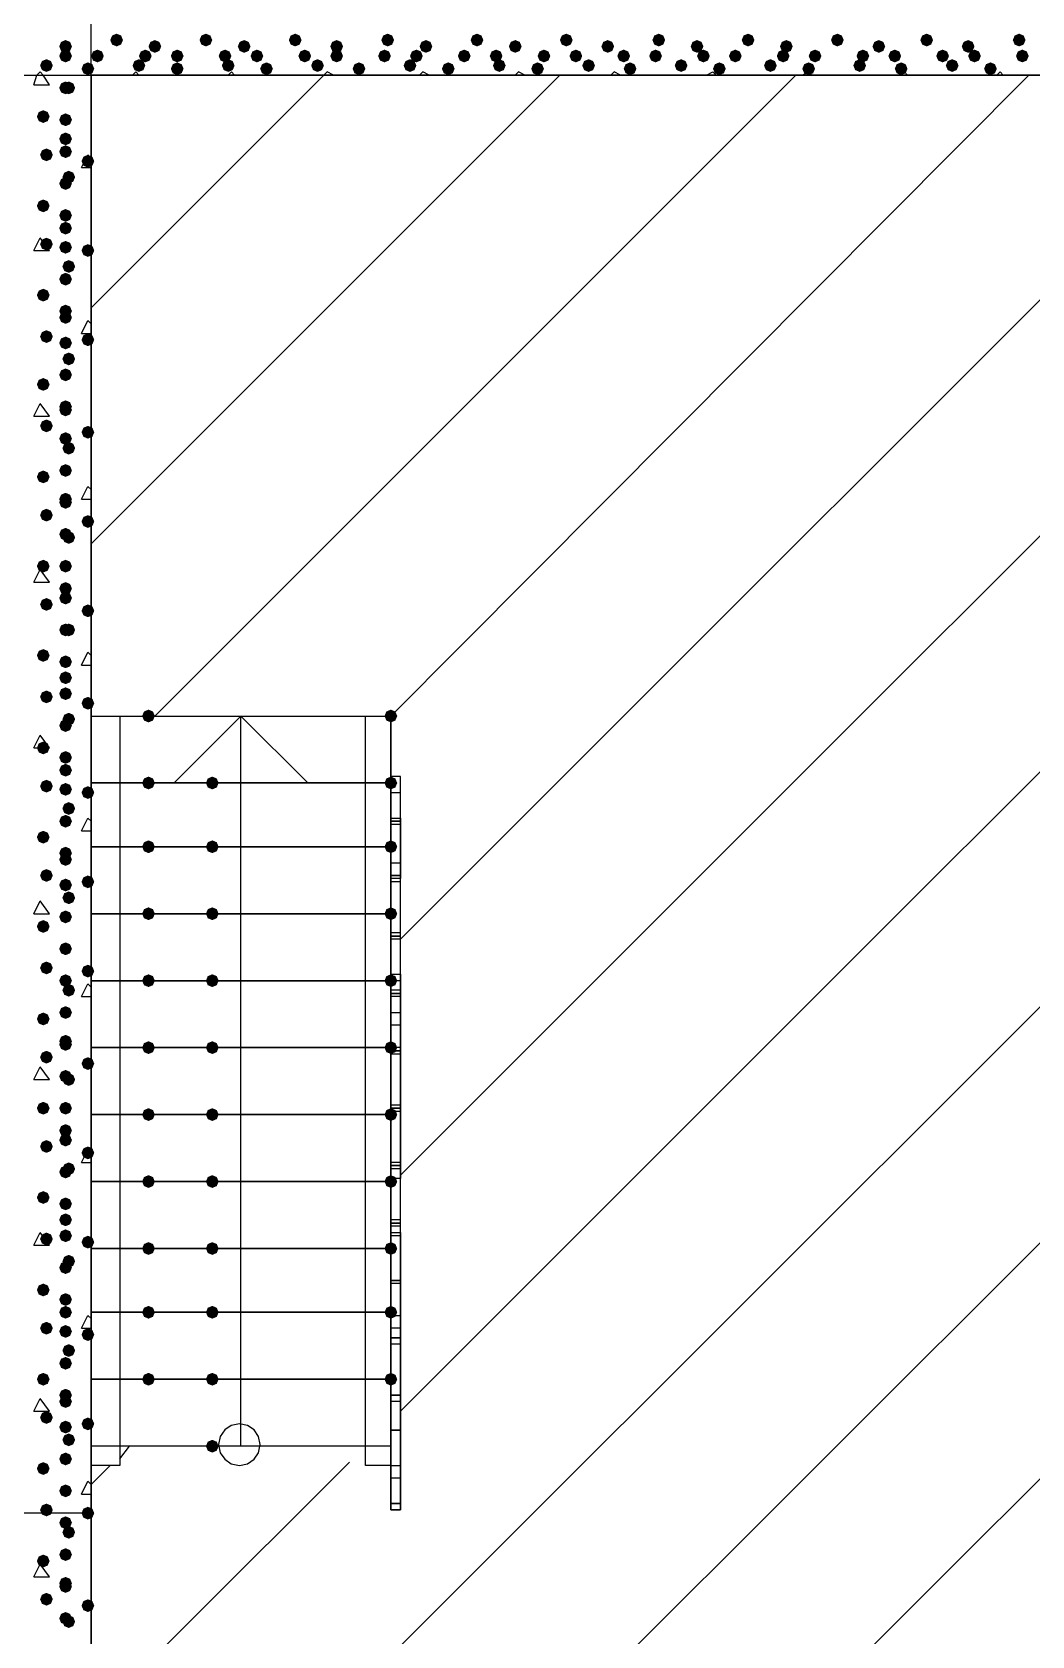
# Model space of a CAD drawing. Header units: millimetres. Extents: x 0 to 420, y 0 to 297.
# Drawn here: x 195.18 to 208.45, y 199.62 to 220.92 of the extents above; entities that cross this region are included whole.
import ezdxf

# ---------------------------------------------------------------- set-up
doc = ezdxf.new("R2010")
doc.units = ezdxf.units.MM
doc.layers.get('0').update_dxf_attribs({"linetype": 'CONTINUOUS'})

msp = doc.modelspace()

# ---------------------------------------------------------------- hatches: boundary and pattern name
at = {"true_color": 0x000008}
for points in [[(196.384333, 220.810667), (196.359463, 220.750871), (196.299667, 220.726), (196.239871, 220.750871), (196.215, 220.810667), (196.239871, 220.870462), (196.299667, 220.895333), (196.359462, 220.870463)], [(197.569667, 220.810667), (197.544796, 220.750871), (197.485, 220.726), (197.425204, 220.750871), (197.400333, 220.810667), (197.425204, 220.870462), (197.485, 220.895333), (197.544796, 220.870463)], [(198.755, 220.810667), (198.730129, 220.750871), (198.670333, 220.726), (198.610538, 220.750871), (198.585667, 220.810667), (198.610537, 220.870462), (198.670333, 220.895333), (198.730129, 220.870463)], [(199.982667, 220.810667), (199.957796, 220.750871), (199.898, 220.726), (199.838204, 220.750871), (199.813333, 220.810667), (199.838204, 220.870462), (199.898, 220.895333), (199.957796, 220.870463)], [(201.168, 220.810667), (201.143129, 220.750871), (201.083333, 220.726), (201.023538, 220.750871), (200.998667, 220.810667), (201.023537, 220.870462), (201.083333, 220.895333), (201.143129, 220.870463)], [(202.353333, 220.810667), (202.328463, 220.750871), (202.268667, 220.726), (202.208871, 220.750871), (202.184, 220.810667), (202.208871, 220.870462), (202.268667, 220.895333), (202.328462, 220.870463)], [(203.581, 220.810667), (203.556129, 220.750871), (203.496333, 220.726), (203.436538, 220.750871), (203.411667, 220.810667), (203.436537, 220.870462), (203.496333, 220.895333), (203.556129, 220.870463)], [(204.766333, 220.810667), (204.741462, 220.750871), (204.681667, 220.726), (204.621871, 220.750871), (204.597, 220.810667), (204.621871, 220.870462), (204.681667, 220.895333), (204.741462, 220.870463)], [(205.951667, 220.810667), (205.926796, 220.750871), (205.867, 220.726), (205.807204, 220.750871), (205.782333, 220.810667), (205.807204, 220.870462), (205.867, 220.895333), (205.926796, 220.870463)], [(207.137, 220.810667), (207.112129, 220.750871), (207.052333, 220.726), (206.992538, 220.750871), (206.967667, 220.810667), (206.992537, 220.870462), (207.052333, 220.895333), (207.112129, 220.870463)], [(208.364667, 220.810667), (208.339796, 220.750871), (208.28, 220.726), (208.220204, 220.750871), (208.195333, 220.810667), (208.220204, 220.870462), (208.28, 220.895333), (208.339796, 220.870463)], [(196.130333, 220.599), (196.105462, 220.539204), (196.045667, 220.514333), (195.985871, 220.539204), (195.961, 220.599), (195.985871, 220.658796), (196.045667, 220.683667), (196.105462, 220.658796)], [(196.765333, 220.599), (196.740462, 220.539204), (196.680667, 220.514333), (196.620871, 220.539204), (196.596, 220.599), (196.620871, 220.658796), (196.680667, 220.683667), (196.740462, 220.658796)], [(196.892333, 220.726), (196.867462, 220.666204), (196.807667, 220.641333), (196.747871, 220.666204), (196.723, 220.726), (196.747871, 220.785796), (196.807667, 220.810667), (196.867462, 220.785796)], [(197.188667, 220.599), (197.163796, 220.539204), (197.104, 220.514333), (197.044204, 220.539204), (197.019333, 220.599), (197.044204, 220.658796), (197.104, 220.683667), (197.163796, 220.658796)], [(197.823667, 220.599), (197.798796, 220.539204), (197.739, 220.514333), (197.679204, 220.539204), (197.654333, 220.599), (197.679204, 220.658796), (197.739, 220.683667), (197.798796, 220.658796)], [(198.077667, 220.726), (198.052796, 220.666204), (197.993, 220.641333), (197.933204, 220.666204), (197.908333, 220.726), (197.933204, 220.785796), (197.993, 220.810667), (198.052796, 220.785796)], [(198.247, 220.599), (198.222129, 220.539204), (198.162333, 220.514333), (198.102537, 220.539204), (198.077667, 220.599), (198.102537, 220.658796), (198.162333, 220.683667), (198.222129, 220.658796)], [(198.882, 220.599), (198.857129, 220.539204), (198.797333, 220.514333), (198.737537, 220.539204), (198.712667, 220.599), (198.737537, 220.658796), (198.797333, 220.683667), (198.857129, 220.658796)], [(199.305333, 220.726), (199.280462, 220.666204), (199.220667, 220.641333), (199.160871, 220.666204), (199.136, 220.726), (199.160871, 220.785796), (199.220667, 220.810667), (199.280462, 220.785796)], [(199.305333, 220.599), (199.280462, 220.539204), (199.220667, 220.514333), (199.160871, 220.539204), (199.136, 220.599), (199.160871, 220.658796), (199.220667, 220.683667), (199.280462, 220.658796)], [(199.940333, 220.599), (199.915462, 220.539204), (199.855667, 220.514333), (199.795871, 220.539204), (199.771, 220.599), (199.795871, 220.658796), (199.855667, 220.683667), (199.915462, 220.658796)], [(200.363667, 220.599), (200.338796, 220.539204), (200.279, 220.514333), (200.219204, 220.539204), (200.194333, 220.599), (200.219204, 220.658796), (200.279, 220.683667), (200.338796, 220.658796)], [(200.490667, 220.726), (200.465796, 220.666204), (200.406, 220.641333), (200.346204, 220.666204), (200.321333, 220.726), (200.346204, 220.785796), (200.406, 220.810667), (200.465796, 220.785796)], [(200.998667, 220.599), (200.973796, 220.539204), (200.914, 220.514333), (200.854204, 220.539204), (200.829333, 220.599), (200.854204, 220.658796), (200.914, 220.683667), (200.973796, 220.658796)], [(201.422, 220.599), (201.397129, 220.539204), (201.337333, 220.514333), (201.277537, 220.539204), (201.252667, 220.599), (201.277537, 220.658796), (201.337333, 220.683667), (201.397129, 220.658796)], [(201.676, 220.726), (201.651129, 220.666204), (201.591333, 220.641333), (201.531538, 220.666204), (201.506667, 220.726), (201.531537, 220.785796), (201.591333, 220.810667), (201.651129, 220.785796)], [(202.057, 220.599), (202.032129, 220.539204), (201.972333, 220.514333), (201.912537, 220.539204), (201.887667, 220.599), (201.912537, 220.658796), (201.972333, 220.683667), (202.032129, 220.658796)], [(202.480333, 220.599), (202.455462, 220.539204), (202.395667, 220.514333), (202.335871, 220.539204), (202.311, 220.599), (202.335871, 220.658796), (202.395667, 220.683667), (202.455462, 220.658796)], [(202.903667, 220.726), (202.878796, 220.666204), (202.819, 220.641333), (202.759204, 220.666204), (202.734333, 220.726), (202.759204, 220.785796), (202.819, 220.810667), (202.878796, 220.785796)], [(203.115333, 220.599), (203.090462, 220.539204), (203.030667, 220.514333), (202.970871, 220.539204), (202.946, 220.599), (202.970871, 220.658796), (203.030667, 220.683667), (203.090462, 220.658796)], [(203.538667, 220.599), (203.513796, 220.539204), (203.454, 220.514333), (203.394204, 220.539204), (203.369333, 220.599), (203.394204, 220.658796), (203.454, 220.683667), (203.513796, 220.658796)], [(204.089, 220.726), (204.064129, 220.666204), (204.004333, 220.641333), (203.944538, 220.666204), (203.919667, 220.726), (203.944537, 220.785796), (204.004333, 220.810667), (204.064129, 220.785796)], [(204.173667, 220.599), (204.148796, 220.539204), (204.089, 220.514333), (204.029204, 220.539204), (204.004333, 220.599), (204.029204, 220.658796), (204.089, 220.683667), (204.148796, 220.658796)], [(204.597, 220.599), (204.572129, 220.539204), (204.512333, 220.514333), (204.452538, 220.539204), (204.427667, 220.599), (204.452537, 220.658796), (204.512333, 220.683667), (204.572129, 220.658796)], [(205.232, 220.599), (205.207129, 220.539204), (205.147333, 220.514333), (205.087538, 220.539204), (205.062667, 220.599), (205.087537, 220.658796), (205.147333, 220.683667), (205.207129, 220.658796)], [(205.274333, 220.726), (205.249462, 220.666204), (205.189667, 220.641333), (205.129871, 220.666204), (205.105, 220.726), (205.129871, 220.785796), (205.189667, 220.810667), (205.249462, 220.785796)], [(205.655333, 220.599), (205.630462, 220.539204), (205.570667, 220.514333), (205.510871, 220.539204), (205.486, 220.599), (205.510871, 220.658796), (205.570667, 220.683667), (205.630462, 220.658796)], [(206.290333, 220.599), (206.265462, 220.539204), (206.205667, 220.514333), (206.145871, 220.539204), (206.121, 220.599), (206.145871, 220.658796), (206.205667, 220.683667), (206.265462, 220.658796)], [(206.502, 220.726), (206.477129, 220.666204), (206.417333, 220.641333), (206.357537, 220.666204), (206.332667, 220.726), (206.357537, 220.785796), (206.417333, 220.810667), (206.477129, 220.785796)], [(206.713667, 220.599), (206.688796, 220.539204), (206.629, 220.514333), (206.569204, 220.539204), (206.544333, 220.599), (206.569204, 220.658796), (206.629, 220.683667), (206.688796, 220.658796)], [(207.348667, 220.599), (207.323796, 220.539204), (207.264, 220.514333), (207.204204, 220.539204), (207.179333, 220.599), (207.204204, 220.658796), (207.264, 220.683667), (207.323796, 220.658796)], [(207.687333, 220.726), (207.662463, 220.666204), (207.602667, 220.641333), (207.542871, 220.666204), (207.518, 220.726), (207.542871, 220.785796), (207.602667, 220.810667), (207.662462, 220.785796)], [(207.772, 220.599), (207.747129, 220.539204), (207.687333, 220.514333), (207.627537, 220.539204), (207.602667, 220.599), (207.627537, 220.658796), (207.687333, 220.683667), (207.747129, 220.658796)], [(208.407, 220.599), (208.382129, 220.539204), (208.322333, 220.514333), (208.262538, 220.539204), (208.237667, 220.599), (208.262537, 220.658796), (208.322333, 220.683667), (208.382129, 220.658796)], [(196.680667, 220.472), (196.655796, 220.412204), (196.596, 220.387333), (196.536204, 220.412204), (196.511333, 220.472), (196.536204, 220.531796), (196.596, 220.556667), (196.655796, 220.531796)], [(197.188667, 220.429667), (197.163796, 220.369871), (197.104, 220.345), (197.044204, 220.369871), (197.019333, 220.429667), (197.044204, 220.489462), (197.104, 220.514333), (197.163796, 220.489463)], [(197.866, 220.472), (197.841129, 220.412204), (197.781333, 220.387333), (197.721538, 220.412204), (197.696667, 220.472), (197.721537, 220.531796), (197.781333, 220.556667), (197.841129, 220.531796)], [(198.374, 220.429667), (198.349129, 220.369871), (198.289333, 220.345), (198.229537, 220.369871), (198.204667, 220.429667), (198.229537, 220.489462), (198.289333, 220.514333), (198.349129, 220.489463)], [(199.051333, 220.472), (199.026462, 220.412204), (198.966667, 220.387333), (198.906871, 220.412204), (198.882, 220.472), (198.906871, 220.531796), (198.966667, 220.556667), (199.026462, 220.531796)], [(199.601667, 220.429667), (199.576796, 220.369871), (199.517, 220.345), (199.457204, 220.369871), (199.432333, 220.429667), (199.457204, 220.489462), (199.517, 220.514333), (199.576796, 220.489463)], [(200.279, 220.472), (200.254129, 220.412204), (200.194333, 220.387333), (200.134538, 220.412204), (200.109667, 220.472), (200.134537, 220.531796), (200.194333, 220.556667), (200.254129, 220.531796)], [(200.787, 220.429667), (200.762129, 220.369871), (200.702333, 220.345), (200.642538, 220.369871), (200.617667, 220.429667), (200.642537, 220.489462), (200.702333, 220.514333), (200.762129, 220.489463)], [(201.464333, 220.472), (201.439462, 220.412204), (201.379667, 220.387333), (201.319871, 220.412204), (201.295, 220.472), (201.319871, 220.531796), (201.379667, 220.556667), (201.439462, 220.531796)], [(201.972333, 220.429667), (201.947462, 220.369871), (201.887667, 220.345), (201.827871, 220.369871), (201.803, 220.429667), (201.827871, 220.489462), (201.887667, 220.514333), (201.947462, 220.489463)], [(202.649667, 220.472), (202.624796, 220.412204), (202.565, 220.387333), (202.505204, 220.412204), (202.480333, 220.472), (202.505204, 220.531796), (202.565, 220.556667), (202.624796, 220.531796)], [(203.2, 220.429667), (203.175129, 220.369871), (203.115333, 220.345), (203.055538, 220.369871), (203.030667, 220.429667), (203.055537, 220.489462), (203.115333, 220.514333), (203.175129, 220.489463)], [(203.877333, 220.472), (203.852463, 220.412204), (203.792667, 220.387333), (203.732871, 220.412204), (203.708, 220.472), (203.732871, 220.531796), (203.792667, 220.556667), (203.852462, 220.531796)], [(204.385333, 220.429667), (204.360462, 220.369871), (204.300667, 220.345), (204.240871, 220.369871), (204.216, 220.429667), (204.240871, 220.489462), (204.300667, 220.514333), (204.360462, 220.489463)], [(205.062667, 220.472), (205.037796, 220.412204), (204.978, 220.387333), (204.918204, 220.412204), (204.893333, 220.472), (204.918204, 220.531796), (204.978, 220.556667), (205.037796, 220.531796)], [(205.570667, 220.429667), (205.545796, 220.369871), (205.486, 220.345), (205.426204, 220.369871), (205.401333, 220.429667), (205.426204, 220.489462), (205.486, 220.514333), (205.545796, 220.489463)], [(206.248, 220.472), (206.223129, 220.412204), (206.163333, 220.387333), (206.103538, 220.412204), (206.078667, 220.472), (206.103537, 220.531796), (206.163333, 220.556667), (206.223129, 220.531796)], [(206.798333, 220.429667), (206.773462, 220.369871), (206.713667, 220.345), (206.653871, 220.369871), (206.629, 220.429667), (206.653871, 220.489462), (206.713667, 220.514333), (206.773462, 220.489463)], [(207.475667, 220.472), (207.450796, 220.412204), (207.391, 220.387333), (207.331204, 220.412204), (207.306333, 220.472), (207.331204, 220.531796), (207.391, 220.556667), (207.450796, 220.531796)], [(207.983667, 220.429667), (207.958796, 220.369871), (207.899, 220.345), (207.839204, 220.369871), (207.814333, 220.429667), (207.839204, 220.489462), (207.899, 220.514333), (207.958796, 220.489463)], [(195.707, 220.175667), (195.682129, 220.115871), (195.622333, 220.091), (195.562537, 220.115871), (195.537667, 220.175667), (195.562537, 220.235462), (195.622333, 220.260333), (195.682129, 220.235463)], [(195.749333, 220.175667), (195.724463, 220.115871), (195.664667, 220.091), (195.604871, 220.115871), (195.58, 220.175667), (195.604871, 220.235462), (195.664667, 220.260333), (195.724462, 220.235463)], [(195.410667, 219.794667), (195.385796, 219.734871), (195.326, 219.71), (195.266204, 219.734871), (195.241333, 219.794667), (195.266204, 219.854462), (195.326, 219.879333), (195.385796, 219.854463)], [(195.707, 219.752333), (195.682129, 219.692537), (195.622333, 219.667667), (195.562537, 219.692537), (195.537667, 219.752333), (195.562537, 219.812129), (195.622333, 219.837), (195.682129, 219.812129)], [(195.707, 219.498333), (195.682129, 219.438538), (195.622333, 219.413667), (195.562537, 219.438538), (195.537667, 219.498333), (195.562537, 219.558129), (195.622333, 219.583), (195.682129, 219.558129)], [(195.453, 219.286667), (195.428129, 219.226871), (195.368333, 219.202), (195.308538, 219.226871), (195.283667, 219.286667), (195.308537, 219.346462), (195.368333, 219.371333), (195.428129, 219.346463)], [(195.707, 219.329), (195.682129, 219.269204), (195.622333, 219.244333), (195.562537, 219.269204), (195.537667, 219.329), (195.562537, 219.388796), (195.622333, 219.413667), (195.682129, 219.388796)], [(196.003333, 219.202), (195.978462, 219.142204), (195.918667, 219.117333), (195.858871, 219.142204), (195.834, 219.202), (195.858871, 219.261796), (195.918667, 219.286667), (195.978462, 219.261796)], [(195.707, 218.905667), (195.682129, 218.845871), (195.622333, 218.821), (195.562537, 218.845871), (195.537667, 218.905667), (195.562537, 218.965462), (195.622333, 218.990333), (195.682129, 218.965463)], [(195.749333, 218.990333), (195.724463, 218.930537), (195.664667, 218.905667), (195.604871, 218.930537), (195.58, 218.990333), (195.604871, 219.050129), (195.664667, 219.075), (195.724462, 219.050129)], [(195.410667, 218.609333), (195.385796, 218.549537), (195.326, 218.524667), (195.266204, 218.549537), (195.241333, 218.609333), (195.266204, 218.669129), (195.326, 218.694), (195.385796, 218.669129)], [(195.707, 218.482333), (195.682129, 218.422537), (195.622333, 218.397667), (195.562537, 218.422537), (195.537667, 218.482333), (195.562537, 218.542129), (195.622333, 218.567), (195.682129, 218.542129)], [(195.707, 218.313), (195.682129, 218.253204), (195.622333, 218.228333), (195.562537, 218.253204), (195.537667, 218.313), (195.562537, 218.372796), (195.622333, 218.397667), (195.682129, 218.372796)], [(195.453, 218.101333), (195.428129, 218.041537), (195.368333, 218.016667), (195.308538, 218.041537), (195.283667, 218.101333), (195.308537, 218.161129), (195.368333, 218.186), (195.428129, 218.161129)], [(195.707, 218.059), (195.682129, 217.999204), (195.622333, 217.974333), (195.562537, 217.999204), (195.537667, 218.059), (195.562537, 218.118796), (195.622333, 218.143667), (195.682129, 218.118796)], [(196.003333, 218.016667), (195.978462, 217.956871), (195.918667, 217.932), (195.858871, 217.956871), (195.834, 218.016667), (195.858871, 218.076462), (195.918667, 218.101333), (195.978462, 218.076463)], [(195.749333, 217.805), (195.724463, 217.745204), (195.664667, 217.720333), (195.604871, 217.745204), (195.58, 217.805), (195.604871, 217.864796), (195.664667, 217.889667), (195.724462, 217.864796)], [(195.707, 217.635667), (195.682129, 217.575871), (195.622333, 217.551), (195.562537, 217.575871), (195.537667, 217.635667), (195.562537, 217.695462), (195.622333, 217.720333), (195.682129, 217.695463)], [(195.410667, 217.424), (195.385796, 217.364204), (195.326, 217.339333), (195.266204, 217.364204), (195.241333, 217.424), (195.266204, 217.483796), (195.326, 217.508667), (195.385796, 217.483796)], [(195.707, 217.212333), (195.682129, 217.152537), (195.622333, 217.127667), (195.562537, 217.152537), (195.537667, 217.212333), (195.562537, 217.272129), (195.622333, 217.297), (195.682129, 217.272129)], [(195.707, 217.127667), (195.682129, 217.067871), (195.622333, 217.043), (195.562537, 217.067871), (195.537667, 217.127667), (195.562537, 217.187462), (195.622333, 217.212333), (195.682129, 217.187463)], [(195.453, 216.873667), (195.428129, 216.813871), (195.368333, 216.789), (195.308538, 216.813871), (195.283667, 216.873667), (195.308537, 216.933462), (195.368333, 216.958333), (195.428129, 216.933463)], [(195.707, 216.789), (195.682129, 216.729204), (195.622333, 216.704333), (195.562537, 216.729204), (195.537667, 216.789), (195.562537, 216.848796), (195.622333, 216.873667), (195.682129, 216.848796)], [(196.003333, 216.831333), (195.978462, 216.771537), (195.918667, 216.746667), (195.858871, 216.771537), (195.834, 216.831333), (195.858871, 216.891129), (195.918667, 216.916), (195.978462, 216.891129)], [(195.749333, 216.577333), (195.724463, 216.517537), (195.664667, 216.492667), (195.604871, 216.517537), (195.58, 216.577333), (195.604871, 216.637129), (195.664667, 216.662), (195.724462, 216.637129)], [(195.707, 216.365667), (195.682129, 216.305871), (195.622333, 216.281), (195.562537, 216.305871), (195.537667, 216.365667), (195.562537, 216.425462), (195.622333, 216.450333), (195.682129, 216.425463)], [(195.410667, 216.238667), (195.385796, 216.178871), (195.326, 216.154), (195.266204, 216.178871), (195.241333, 216.238667), (195.266204, 216.298462), (195.326, 216.323333), (195.385796, 216.298463)], [(195.707, 215.942333), (195.682129, 215.882537), (195.622333, 215.857667), (195.562537, 215.882537), (195.537667, 215.942333), (195.562537, 216.002129), (195.622333, 216.027), (195.682129, 216.002129)], [(195.707, 215.9), (195.682129, 215.840204), (195.622333, 215.815333), (195.562537, 215.840204), (195.537667, 215.9), (195.562537, 215.959796), (195.622333, 215.984667), (195.682129, 215.959796)], [(195.453, 215.688333), (195.428129, 215.628537), (195.368333, 215.603667), (195.308538, 215.628537), (195.283667, 215.688333), (195.308537, 215.748129), (195.368333, 215.773), (195.428129, 215.748129)], [(195.707, 215.519), (195.682129, 215.459204), (195.622333, 215.434333), (195.562537, 215.459204), (195.537667, 215.519), (195.562537, 215.578796), (195.622333, 215.603667), (195.682129, 215.578796)], [(196.003333, 215.603667), (195.978462, 215.543871), (195.918667, 215.519), (195.858871, 215.543871), (195.834, 215.603667), (195.858871, 215.663462), (195.918667, 215.688333), (195.978462, 215.663463)], [(195.749333, 215.392), (195.724463, 215.332204), (195.664667, 215.307333), (195.604871, 215.332204), (195.58, 215.392), (195.604871, 215.451796), (195.664667, 215.476667), (195.724462, 215.451796)], [(195.410667, 215.011), (195.385796, 214.951204), (195.326, 214.926333), (195.266204, 214.951204), (195.241333, 215.011), (195.266204, 215.070796), (195.326, 215.095667), (195.385796, 215.070796)], [(195.707, 215.095667), (195.682129, 215.035871), (195.622333, 215.011), (195.562537, 215.035871), (195.537667, 215.095667), (195.562537, 215.155462), (195.622333, 215.180333), (195.682129, 215.155463)], [(195.707, 214.714667), (195.682129, 214.654871), (195.622333, 214.63), (195.562537, 214.654871), (195.537667, 214.714667), (195.562537, 214.774462), (195.622333, 214.799333), (195.682129, 214.774463)], [(195.707, 214.672333), (195.682129, 214.612537), (195.622333, 214.587667), (195.562537, 214.612537), (195.537667, 214.672333), (195.562537, 214.732129), (195.622333, 214.757), (195.682129, 214.732129)], [(195.453, 214.503), (195.428129, 214.443204), (195.368333, 214.418333), (195.308538, 214.443204), (195.283667, 214.503), (195.308537, 214.562796), (195.368333, 214.587667), (195.428129, 214.562796)], [(196.003333, 214.418333), (195.978462, 214.358537), (195.918667, 214.333667), (195.858871, 214.358537), (195.834, 214.418333), (195.858871, 214.478129), (195.918667, 214.503), (195.978462, 214.478129)], [(195.707, 214.249), (195.682129, 214.189204), (195.622333, 214.164333), (195.562537, 214.189204), (195.537667, 214.249), (195.562537, 214.308796), (195.622333, 214.333667), (195.682129, 214.308796)], [(195.749333, 214.206667), (195.724463, 214.146871), (195.664667, 214.122), (195.604871, 214.146871), (195.58, 214.206667), (195.604871, 214.266462), (195.664667, 214.291333), (195.724462, 214.266463)], [(195.410667, 213.825667), (195.385796, 213.765871), (195.326, 213.741), (195.266204, 213.765871), (195.241333, 213.825667), (195.266204, 213.885462), (195.326, 213.910333), (195.385796, 213.885463)], [(195.707, 213.825667), (195.682129, 213.765871), (195.622333, 213.741), (195.562537, 213.765871), (195.537667, 213.825667), (195.562537, 213.885462), (195.622333, 213.910333), (195.682129, 213.885463)], [(195.707, 213.529333), (195.682129, 213.469538), (195.622333, 213.444667), (195.562537, 213.469538), (195.537667, 213.529333), (195.562537, 213.589129), (195.622333, 213.614), (195.682129, 213.589129)], [(195.453, 213.317667), (195.428129, 213.257871), (195.368333, 213.233), (195.308538, 213.257871), (195.283667, 213.317667), (195.308537, 213.377462), (195.368333, 213.402333), (195.428129, 213.377463)], [(195.707, 213.402333), (195.682129, 213.342537), (195.622333, 213.317667), (195.562537, 213.342537), (195.537667, 213.402333), (195.562537, 213.462129), (195.622333, 213.487), (195.682129, 213.462129)], [(196.003333, 213.233), (195.978462, 213.173204), (195.918667, 213.148333), (195.858871, 213.173204), (195.834, 213.233), (195.858871, 213.292796), (195.918667, 213.317667), (195.978462, 213.292796)], [(195.707, 212.979), (195.682129, 212.919204), (195.622333, 212.894333), (195.562537, 212.919204), (195.537667, 212.979), (195.562537, 213.038796), (195.622333, 213.063667), (195.682129, 213.038796)], [(195.749333, 212.979), (195.724463, 212.919204), (195.664667, 212.894333), (195.604871, 212.919204), (195.58, 212.979), (195.604871, 213.038796), (195.664667, 213.063667), (195.724462, 213.038796)], [(195.410667, 212.640333), (195.385796, 212.580537), (195.326, 212.555667), (195.266204, 212.580537), (195.241333, 212.640333), (195.266204, 212.700129), (195.326, 212.725), (195.385796, 212.700129)], [(195.707, 212.555667), (195.682129, 212.495871), (195.622333, 212.471), (195.562537, 212.495871), (195.537667, 212.555667), (195.562537, 212.615462), (195.622333, 212.640333), (195.682129, 212.615463)], [(195.707, 212.344), (195.682129, 212.284204), (195.622333, 212.259333), (195.562537, 212.284204), (195.537667, 212.344), (195.562537, 212.403796), (195.622333, 212.428667), (195.682129, 212.403796)], [(195.453, 212.09), (195.428129, 212.030204), (195.368333, 212.005333), (195.308538, 212.030204), (195.283667, 212.09), (195.308537, 212.149796), (195.368333, 212.174667), (195.428129, 212.149796)], [(195.707, 212.132333), (195.682129, 212.072537), (195.622333, 212.047667), (195.562537, 212.072537), (195.537667, 212.132333), (195.562537, 212.192129), (195.622333, 212.217), (195.682129, 212.192129)], [(196.003333, 212.005333), (195.978462, 211.945537), (195.918667, 211.920667), (195.858871, 211.945537), (195.834, 212.005333), (195.858871, 212.065129), (195.918667, 212.09), (195.978462, 212.065129)], [(195.749333, 211.793667), (195.724463, 211.733871), (195.664667, 211.709), (195.604871, 211.733871), (195.58, 211.793667), (195.604871, 211.853462), (195.664667, 211.878333), (195.724462, 211.853463)], [(195.707, 211.709), (195.682129, 211.649204), (195.622333, 211.624333), (195.562537, 211.649204), (195.537667, 211.709), (195.562537, 211.768796), (195.622333, 211.793667), (195.682129, 211.768796)], [(195.410667, 211.412667), (195.385796, 211.352871), (195.326, 211.328), (195.266204, 211.352871), (195.241333, 211.412667), (195.266204, 211.472462), (195.326, 211.497333), (195.385796, 211.472463)], [(195.707, 211.285667), (195.682129, 211.225871), (195.622333, 211.201), (195.562537, 211.225871), (195.537667, 211.285667), (195.562537, 211.345462), (195.622333, 211.370333), (195.682129, 211.345463)], [(195.707, 211.116333), (195.682129, 211.056537), (195.622333, 211.031667), (195.562537, 211.056537), (195.537667, 211.116333), (195.562537, 211.176129), (195.622333, 211.201), (195.682129, 211.176129)], [(195.453, 210.904667), (195.428129, 210.844871), (195.368333, 210.82), (195.308538, 210.844871), (195.283667, 210.904667), (195.308537, 210.964462), (195.368333, 210.989333), (195.428129, 210.964463)], [(195.707, 210.862333), (195.682129, 210.802537), (195.622333, 210.777667), (195.562537, 210.802537), (195.537667, 210.862333), (195.562537, 210.922129), (195.622333, 210.947), (195.682129, 210.922129)], [(196.003333, 210.82), (195.978462, 210.760204), (195.918667, 210.735333), (195.858871, 210.760204), (195.834, 210.82), (195.858871, 210.879796), (195.918667, 210.904667), (195.978462, 210.879796)], [(195.749333, 210.608333), (195.724463, 210.548537), (195.664667, 210.523667), (195.604871, 210.548537), (195.58, 210.608333), (195.604871, 210.668129), (195.664667, 210.693), (195.724462, 210.668129)], [(195.707, 210.439), (195.682129, 210.379204), (195.622333, 210.354333), (195.562537, 210.379204), (195.537667, 210.439), (195.562537, 210.498796), (195.622333, 210.523667), (195.682129, 210.498796)], [(195.410667, 210.227333), (195.385796, 210.167537), (195.326, 210.142667), (195.266204, 210.167537), (195.241333, 210.227333), (195.266204, 210.287129), (195.326, 210.312), (195.385796, 210.287129)], [(195.707, 210.015667), (195.682129, 209.955871), (195.622333, 209.931), (195.562537, 209.955871), (195.537667, 210.015667), (195.562537, 210.075462), (195.622333, 210.100333), (195.682129, 210.075463)], [(195.707, 209.931), (195.682129, 209.871204), (195.622333, 209.846333), (195.562537, 209.871204), (195.537667, 209.931), (195.562537, 209.990796), (195.622333, 210.015667), (195.682129, 209.990796)], [(195.453, 209.719333), (195.428129, 209.659538), (195.368333, 209.634667), (195.308538, 209.659538), (195.283667, 209.719333), (195.308537, 209.779129), (195.368333, 209.804), (195.428129, 209.779129)], [(195.707, 209.592333), (195.682129, 209.532537), (195.622333, 209.507667), (195.562537, 209.532537), (195.537667, 209.592333), (195.562537, 209.652129), (195.622333, 209.677), (195.682129, 209.652129)], [(196.003333, 209.634667), (195.978462, 209.574871), (195.918667, 209.55), (195.858871, 209.574871), (195.834, 209.634667), (195.858871, 209.694462), (195.918667, 209.719333), (195.978462, 209.694463)], [(195.749333, 209.423), (195.724463, 209.363204), (195.664667, 209.338333), (195.604871, 209.363204), (195.58, 209.423), (195.604871, 209.482796), (195.664667, 209.507667), (195.724462, 209.482796)], [(195.410667, 209.042), (195.385796, 208.982204), (195.326, 208.957333), (195.266204, 208.982204), (195.241333, 209.042), (195.266204, 209.101796), (195.326, 209.126667), (195.385796, 209.101796)], [(195.707, 209.169), (195.682129, 209.109204), (195.622333, 209.084333), (195.562537, 209.109204), (195.537667, 209.169), (195.562537, 209.228796), (195.622333, 209.253667), (195.682129, 209.228796)], [(195.707, 208.745667), (195.682129, 208.685871), (195.622333, 208.661), (195.562537, 208.685871), (195.537667, 208.745667), (195.562537, 208.805462), (195.622333, 208.830333), (195.682129, 208.805463)], [(195.707, 208.745667), (195.682129, 208.685871), (195.622333, 208.661), (195.562537, 208.685871), (195.537667, 208.745667), (195.562537, 208.805462), (195.622333, 208.830333), (195.682129, 208.805463)], [(195.453, 208.491667), (195.428129, 208.431871), (195.368333, 208.407), (195.308538, 208.431871), (195.283667, 208.491667), (195.308537, 208.551462), (195.368333, 208.576333), (195.428129, 208.551463)], [(196.003333, 208.449333), (195.978462, 208.389537), (195.918667, 208.364667), (195.858871, 208.389537), (195.834, 208.449333), (195.858871, 208.509129), (195.918667, 208.534), (195.978462, 208.509129)], [(195.707, 208.322333), (195.682129, 208.262537), (195.622333, 208.237667), (195.562537, 208.262537), (195.537667, 208.322333), (195.562537, 208.382129), (195.622333, 208.407), (195.682129, 208.382129)], [(195.749333, 208.195333), (195.724463, 208.135537), (195.664667, 208.110667), (195.604871, 208.135537), (195.58, 208.195333), (195.604871, 208.255129), (195.664667, 208.28), (195.724462, 208.255129)], [(195.410667, 207.814333), (195.385796, 207.754537), (195.326, 207.729667), (195.266204, 207.754537), (195.241333, 207.814333), (195.266204, 207.874129), (195.326, 207.899), (195.385796, 207.874129)], [(195.707, 207.899), (195.682129, 207.839204), (195.622333, 207.814333), (195.562537, 207.839204), (195.537667, 207.899), (195.562537, 207.958796), (195.622333, 207.983667), (195.682129, 207.958796)], [(195.707, 207.518), (195.682129, 207.458204), (195.622333, 207.433333), (195.562537, 207.458204), (195.537667, 207.518), (195.562537, 207.577796), (195.622333, 207.602667), (195.682129, 207.577796)], [(195.707, 207.475667), (195.682129, 207.415871), (195.622333, 207.391), (195.562537, 207.415871), (195.537667, 207.475667), (195.562537, 207.535462), (195.622333, 207.560333), (195.682129, 207.535463)], [(195.453, 207.306333), (195.428129, 207.246537), (195.368333, 207.221667), (195.308538, 207.246537), (195.283667, 207.306333), (195.308537, 207.366129), (195.368333, 207.391), (195.428129, 207.366129)], [(196.003333, 207.221667), (195.978462, 207.161871), (195.918667, 207.137), (195.858871, 207.161871), (195.834, 207.221667), (195.858871, 207.281462), (195.918667, 207.306333), (195.978462, 207.281463)], [(195.707, 207.052333), (195.682129, 206.992537), (195.622333, 206.967667), (195.562537, 206.992537), (195.537667, 207.052333), (195.562537, 207.112129), (195.622333, 207.137), (195.682129, 207.112129)], [(195.749333, 207.01), (195.724463, 206.950204), (195.664667, 206.925333), (195.604871, 206.950204), (195.58, 207.01), (195.604871, 207.069796), (195.664667, 207.094667), (195.724462, 207.069796)], [(195.410667, 206.629), (195.385796, 206.569204), (195.326, 206.544333), (195.266204, 206.569204), (195.241333, 206.629), (195.266204, 206.688796), (195.326, 206.713667), (195.385796, 206.688796)], [(195.707, 206.629), (195.682129, 206.569204), (195.622333, 206.544333), (195.562537, 206.569204), (195.537667, 206.629), (195.562537, 206.688796), (195.622333, 206.713667), (195.682129, 206.688796)], [(195.707, 206.332667), (195.682129, 206.272871), (195.622333, 206.248), (195.562537, 206.272871), (195.537667, 206.332667), (195.562537, 206.392462), (195.622333, 206.417333), (195.682129, 206.392463)], [(195.453, 206.121), (195.428129, 206.061204), (195.368333, 206.036333), (195.308538, 206.061204), (195.283667, 206.121), (195.308537, 206.180796), (195.368333, 206.205667), (195.428129, 206.180796)], [(195.707, 206.205667), (195.682129, 206.145871), (195.622333, 206.121), (195.562537, 206.145871), (195.537667, 206.205667), (195.562537, 206.265462), (195.622333, 206.290333), (195.682129, 206.265463)], [(196.003333, 206.036333), (195.978462, 205.976537), (195.918667, 205.951667), (195.858871, 205.976537), (195.834, 206.036333), (195.858871, 206.096129), (195.918667, 206.121), (195.978462, 206.096129)], [(195.707, 205.782333), (195.682129, 205.722537), (195.622333, 205.697667), (195.562537, 205.722537), (195.537667, 205.782333), (195.562537, 205.842129), (195.622333, 205.867), (195.682129, 205.842129)], [(195.749333, 205.824667), (195.724463, 205.764871), (195.664667, 205.74), (195.604871, 205.764871), (195.58, 205.824667), (195.604871, 205.884462), (195.664667, 205.909333), (195.724462, 205.884463)], [(195.410667, 205.443667), (195.385796, 205.383871), (195.326, 205.359), (195.266204, 205.383871), (195.241333, 205.443667), (195.266204, 205.503462), (195.326, 205.528333), (195.385796, 205.503463)], [(195.707, 205.359), (195.682129, 205.299204), (195.622333, 205.274333), (195.562537, 205.299204), (195.537667, 205.359), (195.562537, 205.418796), (195.622333, 205.443667), (195.682129, 205.418796)], [(195.707, 205.147333), (195.682129, 205.087537), (195.622333, 205.062667), (195.562537, 205.087537), (195.537667, 205.147333), (195.562537, 205.207129), (195.622333, 205.232), (195.682129, 205.207129)], [(195.453, 204.893333), (195.428129, 204.833537), (195.368333, 204.808667), (195.308538, 204.833537), (195.283667, 204.893333), (195.308537, 204.953129), (195.368333, 204.978), (195.428129, 204.953129)], [(195.707, 204.935667), (195.682129, 204.875871), (195.622333, 204.851), (195.562537, 204.875871), (195.537667, 204.935667), (195.562537, 204.995462), (195.622333, 205.020333), (195.682129, 204.995463)], [(196.003333, 204.851), (195.978462, 204.791204), (195.918667, 204.766333), (195.858871, 204.791204), (195.834, 204.851), (195.858871, 204.910796), (195.918667, 204.935667), (195.978462, 204.910796)], [(195.749333, 204.597), (195.724463, 204.537204), (195.664667, 204.512333), (195.604871, 204.537204), (195.58, 204.597), (195.604871, 204.656796), (195.664667, 204.681667), (195.724462, 204.656796)], [(195.707, 204.512333), (195.682129, 204.452537), (195.622333, 204.427667), (195.562537, 204.452537), (195.537667, 204.512333), (195.562537, 204.572129), (195.622333, 204.597), (195.682129, 204.572129)], [(195.410667, 204.216), (195.385796, 204.156204), (195.326, 204.131333), (195.266204, 204.156204), (195.241333, 204.216), (195.266204, 204.275796), (195.326, 204.300667), (195.385796, 204.275796)], [(195.707, 204.089), (195.682129, 204.029204), (195.622333, 204.004333), (195.562537, 204.029204), (195.537667, 204.089), (195.562537, 204.148796), (195.622333, 204.173667), (195.682129, 204.148796)], [(195.707, 203.919667), (195.682129, 203.859871), (195.622333, 203.835), (195.562537, 203.859871), (195.537667, 203.919667), (195.562537, 203.979462), (195.622333, 204.004333), (195.682129, 203.979463)], [(195.453, 203.708), (195.428129, 203.648204), (195.368333, 203.623333), (195.308538, 203.648204), (195.283667, 203.708), (195.308537, 203.767796), (195.368333, 203.792667), (195.428129, 203.767796)], [(195.707, 203.665667), (195.682129, 203.605871), (195.622333, 203.581), (195.562537, 203.605871), (195.537667, 203.665667), (195.562537, 203.725462), (195.622333, 203.750333), (195.682129, 203.725463)], [(196.003333, 203.623333), (195.978462, 203.563538), (195.918667, 203.538667), (195.858871, 203.563538), (195.834, 203.623333), (195.858871, 203.683129), (195.918667, 203.708), (195.978462, 203.683129)], [(195.749333, 203.411667), (195.724463, 203.351871), (195.664667, 203.327), (195.604871, 203.351871), (195.58, 203.411667), (195.604871, 203.471462), (195.664667, 203.496333), (195.724462, 203.471463)], [(195.707, 203.242333), (195.682129, 203.182537), (195.622333, 203.157667), (195.562537, 203.182537), (195.537667, 203.242333), (195.562537, 203.302129), (195.622333, 203.327), (195.682129, 203.302129)], [(195.410667, 203.030667), (195.385796, 202.970871), (195.326, 202.946), (195.266204, 202.970871), (195.241333, 203.030667), (195.266204, 203.090462), (195.326, 203.115333), (195.385796, 203.090463)], [(195.707, 202.819), (195.682129, 202.759204), (195.622333, 202.734333), (195.562537, 202.759204), (195.537667, 202.819), (195.562537, 202.878796), (195.622333, 202.903667), (195.682129, 202.878796)], [(195.707, 202.734333), (195.682129, 202.674537), (195.622333, 202.649667), (195.562537, 202.674537), (195.537667, 202.734333), (195.562537, 202.794129), (195.622333, 202.819), (195.682129, 202.794129)], [(195.453, 202.522667), (195.428129, 202.462871), (195.368333, 202.438), (195.308538, 202.462871), (195.283667, 202.522667), (195.308537, 202.582462), (195.368333, 202.607333), (195.428129, 202.582463)], [(196.003333, 202.438), (195.978462, 202.378204), (195.918667, 202.353333), (195.858871, 202.378204), (195.834, 202.438), (195.858871, 202.497796), (195.918667, 202.522667), (195.978462, 202.497796)], [(195.707, 202.395667), (195.682129, 202.335871), (195.622333, 202.311), (195.562537, 202.335871), (195.537667, 202.395667), (195.562537, 202.455462), (195.622333, 202.480333), (195.682129, 202.455463)], [(195.749333, 202.226333), (195.724463, 202.166537), (195.664667, 202.141667), (195.604871, 202.166537), (195.58, 202.226333), (195.604871, 202.286129), (195.664667, 202.311), (195.724462, 202.286129)], [(195.410667, 201.845333), (195.385796, 201.785537), (195.326, 201.760667), (195.266204, 201.785537), (195.241333, 201.845333), (195.266204, 201.905129), (195.326, 201.93), (195.385796, 201.905129)], [(195.707, 201.972333), (195.682129, 201.912537), (195.622333, 201.887667), (195.562537, 201.912537), (195.537667, 201.972333), (195.562537, 202.032129), (195.622333, 202.057), (195.682129, 202.032129)], [(195.707, 201.549), (195.682129, 201.489204), (195.622333, 201.464333), (195.562537, 201.489204), (195.537667, 201.549), (195.562537, 201.608796), (195.622333, 201.633667), (195.682129, 201.608796)], [(195.707, 201.549), (195.682129, 201.489204), (195.622333, 201.464333), (195.562537, 201.489204), (195.537667, 201.549), (195.562537, 201.608796), (195.622333, 201.633667), (195.682129, 201.608796)], [(195.453, 201.295), (195.428129, 201.235204), (195.368333, 201.210333), (195.308538, 201.235204), (195.283667, 201.295), (195.308537, 201.354796), (195.368333, 201.379667), (195.428129, 201.354796)]]:
    msp.add_hatch(color=0, dxfattribs=at).paths.add_polyline_path(points, flags=0)
at = {"true_color": 0x000007}
for points in [[(195.707, 220.726), (195.682129, 220.666204), (195.622333, 220.641333), (195.562537, 220.666204), (195.537667, 220.726), (195.562537, 220.785796), (195.622333, 220.810667), (195.682129, 220.785796)], [(195.707, 220.599), (195.682129, 220.539204), (195.622333, 220.514333), (195.562537, 220.539204), (195.537667, 220.599), (195.562537, 220.658796), (195.622333, 220.683667), (195.682129, 220.658796)], [(195.453, 220.472), (195.428129, 220.412204), (195.368333, 220.387333), (195.308538, 220.412204), (195.283667, 220.472), (195.308537, 220.531796), (195.368333, 220.556667), (195.428129, 220.531796)], [(196.003333, 220.429667), (195.978462, 220.369871), (195.918667, 220.345), (195.858871, 220.369871), (195.834, 220.429667), (195.858871, 220.489462), (195.918667, 220.514333), (195.978462, 220.489463)], [(196.003333, 201.252667), (195.978462, 201.192871), (195.918667, 201.168), (195.858871, 201.192871), (195.834, 201.252667), (195.858871, 201.312462), (195.918667, 201.337333), (195.978462, 201.312463)], [(195.707, 201.125667), (195.682129, 201.065871), (195.622333, 201.041), (195.562537, 201.065871), (195.537667, 201.125667), (195.562537, 201.185462), (195.622333, 201.210333), (195.682129, 201.185463)], [(195.749333, 200.998667), (195.724463, 200.938871), (195.664667, 200.914), (195.604871, 200.938871), (195.58, 200.998667), (195.604871, 201.058462), (195.664667, 201.083333), (195.724462, 201.058463)], [(195.410667, 200.617667), (195.385796, 200.557871), (195.326, 200.533), (195.266204, 200.557871), (195.241333, 200.617667), (195.266204, 200.677462), (195.326, 200.702333), (195.385796, 200.677463)], [(195.707, 200.702333), (195.682129, 200.642537), (195.622333, 200.617667), (195.562537, 200.642537), (195.537667, 200.702333), (195.562537, 200.762129), (195.622333, 200.787), (195.682129, 200.762129)], [(195.707, 200.321333), (195.682129, 200.261537), (195.622333, 200.236667), (195.562537, 200.261537), (195.537667, 200.321333), (195.562537, 200.381129), (195.622333, 200.406), (195.682129, 200.381129)], [(195.453, 200.109667), (195.428129, 200.049871), (195.368333, 200.025), (195.308538, 200.049871), (195.283667, 200.109667), (195.308537, 200.169462), (195.368333, 200.194333), (195.428129, 200.169463)], [(195.707, 200.279), (195.682129, 200.219204), (195.622333, 200.194333), (195.562537, 200.219204), (195.537667, 200.279), (195.562537, 200.338796), (195.622333, 200.363667), (195.682129, 200.338796)], [(196.003333, 200.025), (195.978462, 199.965204), (195.918667, 199.940333), (195.858871, 199.965204), (195.834, 200.025), (195.858871, 200.084796), (195.918667, 200.109667), (195.978462, 200.084796)], [(195.707, 199.855667), (195.682129, 199.795871), (195.622333, 199.771), (195.562537, 199.795871), (195.537667, 199.855667), (195.562537, 199.915462), (195.622333, 199.940333), (195.682129, 199.915463)], [(195.749333, 199.813333), (195.724463, 199.753537), (195.664667, 199.728667), (195.604871, 199.753537), (195.58, 199.813333), (195.604871, 199.873129), (195.664667, 199.898), (195.724462, 199.873129)]]:
    msp.add_hatch(color=0, dxfattribs=at).paths.add_polyline_path(points, flags=0)
at = {"true_color": 0x0000fe}
for points in [[(196.807667, 211.836), (196.782796, 211.776204), (196.723, 211.751333), (196.663204, 211.776204), (196.638333, 211.836), (196.663204, 211.895796), (196.723, 211.920667), (196.782796, 211.895796)], [(200.025, 211.836), (200.000129, 211.776204), (199.940333, 211.751333), (199.880538, 211.776204), (199.855667, 211.836), (199.880537, 211.895796), (199.940333, 211.920667), (200.000129, 211.895796)], [(196.807667, 210.947), (196.782796, 210.887204), (196.723, 210.862333), (196.663204, 210.887204), (196.638333, 210.947), (196.663204, 211.006796), (196.723, 211.031667), (196.782796, 211.006796)], [(197.654333, 210.947), (197.629462, 210.887204), (197.569667, 210.862333), (197.509871, 210.887204), (197.485, 210.947), (197.509871, 211.006796), (197.569667, 211.031667), (197.629462, 211.006796)], [(200.025, 210.947), (200.000129, 210.887204), (199.940333, 210.862333), (199.880538, 210.887204), (199.855667, 210.947), (199.880537, 211.006796), (199.940333, 211.031667), (200.000129, 211.006796)], [(196.807667, 210.100333), (196.782796, 210.040537), (196.723, 210.015667), (196.663204, 210.040537), (196.638333, 210.100333), (196.663204, 210.160129), (196.723, 210.185), (196.782796, 210.160129)], [(197.654333, 210.100333), (197.629462, 210.040537), (197.569667, 210.015667), (197.509871, 210.040537), (197.485, 210.100333), (197.509871, 210.160129), (197.569667, 210.185), (197.629462, 210.160129)], [(200.025, 210.100333), (200.000129, 210.040537), (199.940333, 210.015667), (199.880538, 210.040537), (199.855667, 210.100333), (199.880537, 210.160129), (199.940333, 210.185), (200.000129, 210.160129)], [(196.807667, 209.211333), (196.782796, 209.151537), (196.723, 209.126667), (196.663204, 209.151537), (196.638333, 209.211333), (196.663204, 209.271129), (196.723, 209.296), (196.782796, 209.271129)], [(197.654333, 209.211333), (197.629462, 209.151537), (197.569667, 209.126667), (197.509871, 209.151537), (197.485, 209.211333), (197.509871, 209.271129), (197.569667, 209.296), (197.629462, 209.271129)], [(200.025, 209.211333), (200.000129, 209.151537), (199.940333, 209.126667), (199.880538, 209.151537), (199.855667, 209.211333), (199.880537, 209.271129), (199.940333, 209.296), (200.000129, 209.271129)], [(196.807667, 208.322333), (196.782796, 208.262537), (196.723, 208.237667), (196.663204, 208.262537), (196.638333, 208.322333), (196.663204, 208.382129), (196.723, 208.407), (196.782796, 208.382129)], [(197.654333, 208.322333), (197.629462, 208.262537), (197.569667, 208.237667), (197.509871, 208.262537), (197.485, 208.322333), (197.509871, 208.382129), (197.569667, 208.407), (197.629462, 208.382129)], [(200.025, 208.322333), (200.000129, 208.262537), (199.940333, 208.237667), (199.880538, 208.262537), (199.855667, 208.322333), (199.880537, 208.382129), (199.940333, 208.407), (200.000129, 208.382129)], [(196.807667, 207.433333), (196.782796, 207.373538), (196.723, 207.348667), (196.663204, 207.373538), (196.638333, 207.433333), (196.663204, 207.493129), (196.723, 207.518), (196.782796, 207.493129)], [(197.654333, 207.433333), (197.629462, 207.373538), (197.569667, 207.348667), (197.509871, 207.373538), (197.485, 207.433333), (197.509871, 207.493129), (197.569667, 207.518), (197.629462, 207.493129)], [(200.025, 207.433333), (200.000129, 207.373538), (199.940333, 207.348667), (199.880538, 207.373538), (199.855667, 207.433333), (199.880537, 207.493129), (199.940333, 207.518), (200.000129, 207.493129)], [(196.807667, 206.544333), (196.782796, 206.484537), (196.723, 206.459667), (196.663204, 206.484537), (196.638333, 206.544333), (196.663204, 206.604129), (196.723, 206.629), (196.782796, 206.604129)], [(197.654333, 206.544333), (197.629462, 206.484537), (197.569667, 206.459667), (197.509871, 206.484537), (197.485, 206.544333), (197.509871, 206.604129), (197.569667, 206.629), (197.629462, 206.604129)], [(200.025, 206.544333), (200.000129, 206.484537), (199.940333, 206.459667), (199.880538, 206.484537), (199.855667, 206.544333), (199.880537, 206.604129), (199.940333, 206.629), (200.000129, 206.604129)], [(196.807667, 205.655333), (196.782796, 205.595537), (196.723, 205.570667), (196.663204, 205.595537), (196.638333, 205.655333), (196.663204, 205.715129), (196.723, 205.74), (196.782796, 205.715129)], [(197.654333, 205.655333), (197.629462, 205.595537), (197.569667, 205.570667), (197.509871, 205.595537), (197.485, 205.655333), (197.509871, 205.715129), (197.569667, 205.74), (197.629462, 205.715129)], [(200.025, 205.655333), (200.000129, 205.595537), (199.940333, 205.570667), (199.880538, 205.595537), (199.855667, 205.655333), (199.880537, 205.715129), (199.940333, 205.74), (200.000129, 205.715129)], [(196.807667, 204.766333), (196.782796, 204.706537), (196.723, 204.681667), (196.663204, 204.706537), (196.638333, 204.766333), (196.663204, 204.826129), (196.723, 204.851), (196.782796, 204.826129)], [(197.654333, 204.766333), (197.629462, 204.706537), (197.569667, 204.681667), (197.509871, 204.706537), (197.485, 204.766333), (197.509871, 204.826129), (197.569667, 204.851), (197.629462, 204.826129)], [(200.025, 204.766333), (200.000129, 204.706537), (199.940333, 204.681667), (199.880538, 204.706537), (199.855667, 204.766333), (199.880537, 204.826129), (199.940333, 204.851), (200.000129, 204.826129)], [(196.807667, 203.919667), (196.782796, 203.859871), (196.723, 203.835), (196.663204, 203.859871), (196.638333, 203.919667), (196.663204, 203.979462), (196.723, 204.004333), (196.782796, 203.979463)], [(197.654333, 203.919667), (197.629462, 203.859871), (197.569667, 203.835), (197.509871, 203.859871), (197.485, 203.919667), (197.509871, 203.979462), (197.569667, 204.004333), (197.629462, 203.979463)], [(200.025, 203.919667), (200.000129, 203.859871), (199.940333, 203.835), (199.880538, 203.859871), (199.855667, 203.919667), (199.880537, 203.979462), (199.940333, 204.004333), (200.000129, 203.979463)], [(196.807667, 203.030667), (196.782796, 202.970871), (196.723, 202.946), (196.663204, 202.970871), (196.638333, 203.030667), (196.663204, 203.090462), (196.723, 203.115333), (196.782796, 203.090463)], [(197.654333, 203.030667), (197.629462, 202.970871), (197.569667, 202.946), (197.509871, 202.970871), (197.485, 203.030667), (197.509871, 203.090462), (197.569667, 203.115333), (197.629462, 203.090463)], [(200.025, 203.030667), (200.000129, 202.970871), (199.940333, 202.946), (199.880538, 202.970871), (199.855667, 203.030667), (199.880537, 203.090462), (199.940333, 203.115333), (200.000129, 203.090463)], [(197.654333, 202.141667), (197.629462, 202.081871), (197.569667, 202.057), (197.509871, 202.081871), (197.485, 202.141667), (197.509871, 202.201462), (197.569667, 202.226333), (197.629462, 202.201463)]]:
    msp.add_hatch(color=0, dxfattribs=at).paths.add_polyline_path(points, flags=0)

# ---------------------------------------------------------------- linework, layer by layer
at = {"color": 0, "true_color": 0x000007}
for points in [[(193.844333, 222.461667), (193.844333, 220.345), (195.961, 220.345), (195.961, 222.461667)], [(33.528002, 199.135999), (195.961001, 199.135999), (195.961001, 220.344999), (215.053334, 220.344999), (215.053334, 199.135999), (377.486334, 199.135999), (377.486334, 180.085999), (33.528002, 180.085999)], [(195.961, 201.887667), (195.961, 202.141667), (195.961, 211.836), (196.342, 211.836), (196.342, 202.141667), (196.342, 201.887667)], [(199.940333, 210.947), (195.961, 210.947), (195.961, 211.836), (199.940333, 211.836)], [(199.601667, 201.887667), (199.601667, 202.141667), (199.601667, 211.836), (199.940333, 211.836), (199.940333, 202.141667), (199.940333, 201.887667)], [(199.940333, 210.100333), (195.961, 210.100333), (195.961, 210.947), (199.940333, 210.947)], [(199.940333, 209.211333), (195.961, 209.211333), (195.961, 210.100333), (199.940333, 210.100333)], [(199.940333, 208.322333), (195.961, 208.322333), (195.961, 209.211333), (199.940333, 209.211333)], [(199.940333, 207.433333), (195.961, 207.433333), (195.961, 208.322333), (199.940333, 208.322333)], [(199.940333, 206.544333), (195.961, 206.544333), (195.961, 207.433333), (199.940333, 207.433333)], [(199.940333, 205.655333), (195.961, 205.655333), (195.961, 206.544333), (199.940333, 206.544333)], [(199.940333, 204.766333), (195.961, 204.766333), (195.961, 205.655333), (199.940333, 205.655333)], [(199.940333, 203.919667), (195.961, 203.919667), (195.961, 204.766333), (199.940333, 204.766333)], [(199.940333, 203.030667), (195.961, 203.030667), (195.961, 203.919667), (199.940333, 203.919667)], [(199.940333, 202.141667), (195.961, 202.141667), (195.961, 203.030667), (199.940333, 203.030667)], [(193.844333, 201.252667), (193.844333, 199.136), (195.961, 199.136), (195.961, 201.252667)]]:
    msp.add_lwpolyline(points, close=True, dxfattribs=at)
at = {"color": 0, "true_color": 0x0000fd}
msp.add_lwpolyline([(33.528, 180.086), (377.486333, 180.086), (377.486333, 199.136), (215.053333, 199.136), (215.053333, 220.345), (195.961, 220.345), (195.961, 199.136), (33.528, 199.136)], close=True, dxfattribs=at)
at = {"color": 0, "true_color": 0x000008}
for points in [[(195.199, 220.218), (195.241333, 220.345)], [(195.199, 220.218), (195.410667, 220.218)], [(195.410667, 220.218), (195.326, 220.345)], [(196.511333, 220.345), (196.553667, 220.387333)], [(196.596, 220.345), (196.553667, 220.387333)], [(197.781333, 220.345), (197.823667, 220.387333)], [(197.866, 220.345), (197.823667, 220.387333)], [(199.051333, 220.345), (199.093667, 220.387333)], [(199.178333, 220.345), (199.093667, 220.387333)], [(200.321333, 220.345), (200.363667, 220.387333)], [(200.448333, 220.345), (200.363667, 220.387333)], [(201.591333, 220.345), (201.633667, 220.387333)], [(201.718333, 220.345), (201.633667, 220.387333)], [(202.861333, 220.345), (202.903667, 220.387333)], [(202.988333, 220.345), (202.903667, 220.387333)], [(204.131333, 220.345), (204.216, 220.387333)], [(204.258333, 220.345), (204.216, 220.387333)], [(205.401333, 220.345), (205.486, 220.387333)], [(205.528333, 220.345), (205.486, 220.387333)], [(206.671333, 220.345), (206.756, 220.387333)], [(206.798333, 220.345), (206.756, 220.387333)], [(207.983667, 220.345), (208.026, 220.387333)], [(208.068333, 220.345), (208.026, 220.387333)], [(195.834, 219.117333), (195.918667, 219.286667)], [(195.834, 219.117333), (195.961, 219.117333)], [(195.961, 219.244333), (195.918667, 219.286667)], [(195.199, 218.016667), (195.283667, 218.186)], [(195.410667, 218.016667), (195.283667, 218.186)], [(195.199, 218.016667), (195.410667, 218.016667)], [(195.834, 216.916), (195.918667, 217.085333)], [(195.961, 217.043), (195.918667, 217.085333)], [(195.834, 216.916), (195.961, 216.916)], [(195.199, 215.815333), (195.283667, 215.984667)], [(195.410667, 215.815333), (195.283667, 215.984667)], [(195.199, 215.815333), (195.410667, 215.815333)], [(195.834, 214.714667), (195.918667, 214.884)], [(195.961, 214.841667), (195.918667, 214.884)], [(195.834, 214.714667), (195.961, 214.714667)], [(195.199, 213.614), (195.283667, 213.783333)], [(195.199, 213.614), (195.410667, 213.614)], [(195.410667, 213.614), (195.283667, 213.783333)], [(195.834, 212.513333), (195.918667, 212.682667)], [(195.834, 212.513333), (195.961, 212.513333)], [(195.961, 212.640333), (195.918667, 212.682667)], [(195.199, 211.412667), (195.283667, 211.582)], [(195.410667, 211.412667), (195.283667, 211.582)], [(195.199, 211.412667), (195.410667, 211.412667)], [(195.834, 210.312), (195.918667, 210.481333)], [(195.961, 210.439), (195.918667, 210.481333)], [(195.834, 210.312), (195.961, 210.312)], [(195.199, 209.211333), (195.283667, 209.380667)], [(195.410667, 209.211333), (195.283667, 209.380667)], [(195.199, 209.211333), (195.410667, 209.211333)], [(195.834, 208.110667), (195.918667, 208.28)], [(195.961, 208.237667), (195.918667, 208.28)], [(195.834, 208.110667), (195.961, 208.110667)], [(195.199, 207.01), (195.283667, 207.179333)], [(195.199, 207.01), (195.410667, 207.01)], [(195.410667, 207.01), (195.283667, 207.179333)], [(195.834, 205.909333), (195.918667, 206.078667)], [(195.961, 206.036333), (195.918667, 206.078667)], [(195.834, 205.909333), (195.961, 205.909333)], [(195.199, 204.808667), (195.283667, 204.978)], [(195.410667, 204.808667), (195.283667, 204.978)], [(195.199, 204.808667), (195.410667, 204.808667)], [(195.834, 203.708), (195.918667, 203.877333)], [(195.961, 203.835), (195.918667, 203.877333)], [(195.834, 203.708), (195.961, 203.708)], [(195.199, 202.607333), (195.283667, 202.776667)], [(195.410667, 202.607333), (195.283667, 202.776667)], [(195.199, 202.607333), (195.410667, 202.607333)], [(195.834, 201.506667), (195.918667, 201.676), (195.961, 201.633667)], [(195.834, 201.506667), (195.961, 201.506667)]]:
    msp.add_lwpolyline(points, dxfattribs=at)
at = {"color": 0, "true_color": 0x000007}
for points in [[(195.241333, 220.345), (195.283667, 220.387333)], [(195.326, 220.345), (195.283667, 220.387333)], [(195.961, 201.252667), (195.961, 220.345)], [(195.961, 220.345), (215.053333, 220.345)], [(197.950667, 211.836), (197.061667, 210.947)], [(197.950667, 202.141667), (197.950667, 203.030667), (197.950667, 210.947), (197.950667, 211.836), (198.839667, 210.947)], [(199.940333, 210.947), (199.940333, 211.836)], [(199.940333, 210.439), (199.940333, 210.82), (199.940333, 211.031667)], [(200.067333, 211.031667), (199.940333, 211.031667)], [(199.940333, 211.031667), (199.940333, 201.295), (200.067333, 201.295), (200.067333, 211.031667)], [(200.067333, 210.439), (200.067333, 210.82), (200.067333, 211.031667)], [(199.940333, 210.100333), (199.940333, 210.947)], [(199.940333, 210.82), (200.067333, 210.82)], [(199.940333, 209.888667), (199.940333, 210.481333), (200.067333, 210.481333)], [(200.067333, 210.439), (199.940333, 210.439)], [(199.940333, 210.439), (200.067333, 210.439)], [(200.067333, 210.396667), (199.940333, 210.396667)], [(200.067333, 210.481333), (200.067333, 209.888667), (200.067333, 209.719333)], [(199.940333, 209.211333), (199.940333, 210.100333)], [(199.940333, 209.719333), (199.940333, 209.888667), (200.067333, 209.888667)], [(199.940333, 208.407), (199.940333, 209.719333)], [(200.067333, 208.407), (200.067333, 209.719333), (199.940333, 209.719333), (200.067333, 209.719333)], [(200.067333, 209.719333), (200.067333, 209.677), (199.940333, 209.677), (199.940333, 209.719333)], [(200.067333, 209.677), (199.940333, 209.677)], [(200.067333, 209.634667), (199.940333, 209.634667)], [(199.940333, 208.322333), (199.940333, 209.211333)], [(199.940333, 208.407), (199.940333, 208.957333)], [(200.067333, 208.407), (200.067333, 208.957333), (199.940333, 208.957333)], [(200.067333, 208.915), (199.940333, 208.915)], [(199.940333, 208.915), (200.067333, 208.915)], [(200.067333, 208.872667), (199.940333, 208.872667)], [(199.940333, 205.867), (199.940333, 208.322333), (199.940333, 208.407), (200.067333, 208.407), (200.067333, 208.322333), (199.940333, 208.322333)], [(199.940333, 207.433333), (199.940333, 208.322333)], [(200.067333, 208.322333), (200.067333, 207.899), (200.067333, 207.729667), (199.940333, 207.729667), (199.940333, 207.899), (200.067333, 207.899)], [(199.940333, 207.899), (199.940333, 208.322333)], [(200.067333, 208.322333), (200.067333, 205.867), (200.067333, 205.697667), (199.940333, 205.697667), (199.940333, 205.867), (200.067333, 205.867)], [(199.940333, 204.978), (199.940333, 208.195333)], [(200.067333, 204.978), (200.067333, 208.195333), (199.940333, 208.195333)], [(200.067333, 208.153), (199.940333, 208.153)], [(199.940333, 208.153), (200.067333, 208.153)], [(200.067333, 208.110667), (199.940333, 208.110667)], [(199.940333, 206.544333), (199.940333, 207.433333)], [(199.940333, 204.978), (199.940333, 207.433333)], [(200.067333, 204.978), (200.067333, 207.433333), (199.940333, 207.433333)], [(200.067333, 207.391), (199.940333, 207.391)], [(199.940333, 207.391), (200.067333, 207.391)], [(200.067333, 207.348667), (199.940333, 207.348667)], [(199.940333, 204.978), (199.940333, 206.671333)], [(200.067333, 204.978), (200.067333, 206.671333), (199.940333, 206.671333)], [(200.067333, 206.629), (199.940333, 206.629)], [(199.940333, 206.629), (200.067333, 206.629)], [(200.067333, 206.586667), (199.940333, 206.586667)], [(199.940333, 205.655333), (199.940333, 206.544333)], [(199.940333, 204.978), (199.940333, 205.909333)], [(200.067333, 204.978), (200.067333, 205.909333), (199.940333, 205.909333)], [(200.067333, 205.867), (199.940333, 205.867)], [(199.940333, 205.867), (200.067333, 205.867)], [(200.067333, 205.824667), (199.940333, 205.824667)], [(199.940333, 204.766333), (199.940333, 205.655333)], [(199.940333, 204.978), (199.940333, 205.147333)], [(200.067333, 204.978), (200.067333, 205.147333), (199.940333, 205.147333)], [(200.067333, 205.105), (199.940333, 205.105)], [(199.940333, 205.105), (200.067333, 205.105)], [(200.067333, 205.062667), (199.940333, 205.062667)], [(199.940333, 201.887667), (199.940333, 204.935667), (199.940333, 201.379667), (200.067333, 201.379667), (200.067333, 204.935667), (199.940333, 204.935667), (199.940333, 201.379667), (200.067333, 201.379667), (200.067333, 204.935667), (199.940333, 204.935667), (199.940333, 201.379667), (200.067333, 201.379667), (200.067333, 204.935667), (199.940333, 204.935667), (199.940333, 204.978), (200.067333, 204.978), (200.067333, 204.935667), (199.940333, 204.935667)], [(200.067333, 204.935667), (200.067333, 203.877333), (200.067333, 203.708), (199.940333, 203.708), (199.940333, 203.877333), (200.067333, 203.877333)], [(199.940333, 203.877333), (199.940333, 204.935667)], [(200.067333, 204.935667), (200.067333, 201.887667), (200.067333, 201.718333), (199.940333, 201.718333), (199.940333, 201.887667), (200.067333, 201.887667)], [(199.940333, 203.919667), (199.940333, 204.766333)], [(200.067333, 204.343), (200.067333, 201.379667), (199.940333, 201.379667), (199.940333, 204.343), (200.067333, 204.343), (199.940333, 204.343)], [(199.940333, 204.343), (200.067333, 204.343)], [(200.067333, 204.300667), (199.940333, 204.300667)], [(199.940333, 203.030667), (199.940333, 203.919667)], [(200.067333, 203.581), (200.067333, 201.379667), (199.940333, 201.379667), (199.940333, 203.581), (200.067333, 203.581), (199.940333, 203.581)], [(199.940333, 203.581), (200.067333, 203.581)], [(200.067333, 203.496333), (199.940333, 203.496333)], [(199.940333, 202.141667), (199.940333, 203.030667)], [(200.067333, 202.819), (200.067333, 201.379667), (199.940333, 201.379667), (199.940333, 202.819), (200.067333, 202.819), (199.940333, 202.819)], [(199.940333, 202.819), (200.067333, 202.819)], [(200.067333, 202.734333), (199.940333, 202.734333)], [(198.204667, 202.162833), (198.183044, 202.269943), (198.124075, 202.357408), (198.03661, 202.416377), (197.9295, 202.438), (197.82239, 202.416377), (197.734925, 202.357408), (197.675956, 202.269943), (197.654333, 202.162833)], [(199.940333, 202.353333), (200.067333, 202.353333)], [(200.067333, 202.353333), (199.940333, 202.353333)], [(197.654333, 202.162833), (197.675956, 202.055723), (197.734925, 201.968259), (197.82239, 201.90929), (197.9295, 201.887667), (198.03661, 201.90929), (198.124075, 201.968259), (198.183044, 202.055723), (198.204667, 202.162833)], [(200.067333, 201.295), (199.940333, 201.295), (199.940333, 201.379667)], [(200.067333, 201.379667), (199.940333, 201.379667)], [(200.067333, 201.379667), (200.067333, 201.295)], [(195.199, 200.406), (195.283667, 200.575333)], [(195.199, 200.406), (195.410667, 200.406)], [(195.410667, 200.406), (195.283667, 200.575333)]]:
    msp.add_lwpolyline(points, dxfattribs=at)
at = {"color": 0, "true_color": 0x000002}
for points in [[(195.961, 217.254667), (199.051333, 220.345)], [(195.961, 214.122), (202.184, 220.345)], [(196.807667, 211.836), (205.316667, 220.345)], [(199.940333, 211.836), (208.407, 220.345)], [(200.067333, 208.872667), (211.539667, 220.345)], [(200.067333, 205.74), (214.672333, 220.345)], [(200.067333, 202.607333), (215.053333, 217.593333)], [(180.636333, 180.086), (215.053333, 214.460667)], [(183.769, 180.086), (215.053333, 211.328)], [(186.901667, 180.086), (215.053333, 208.195333)], [(196.342, 201.972333), (196.469, 202.141667)], [(177.503667, 180.086), (199.39, 201.93)], [(195.961, 201.633667), (196.215, 201.887667)]]:
    msp.add_lwpolyline(points, dxfattribs=at)

doc.saveas('drawing.dxf')
